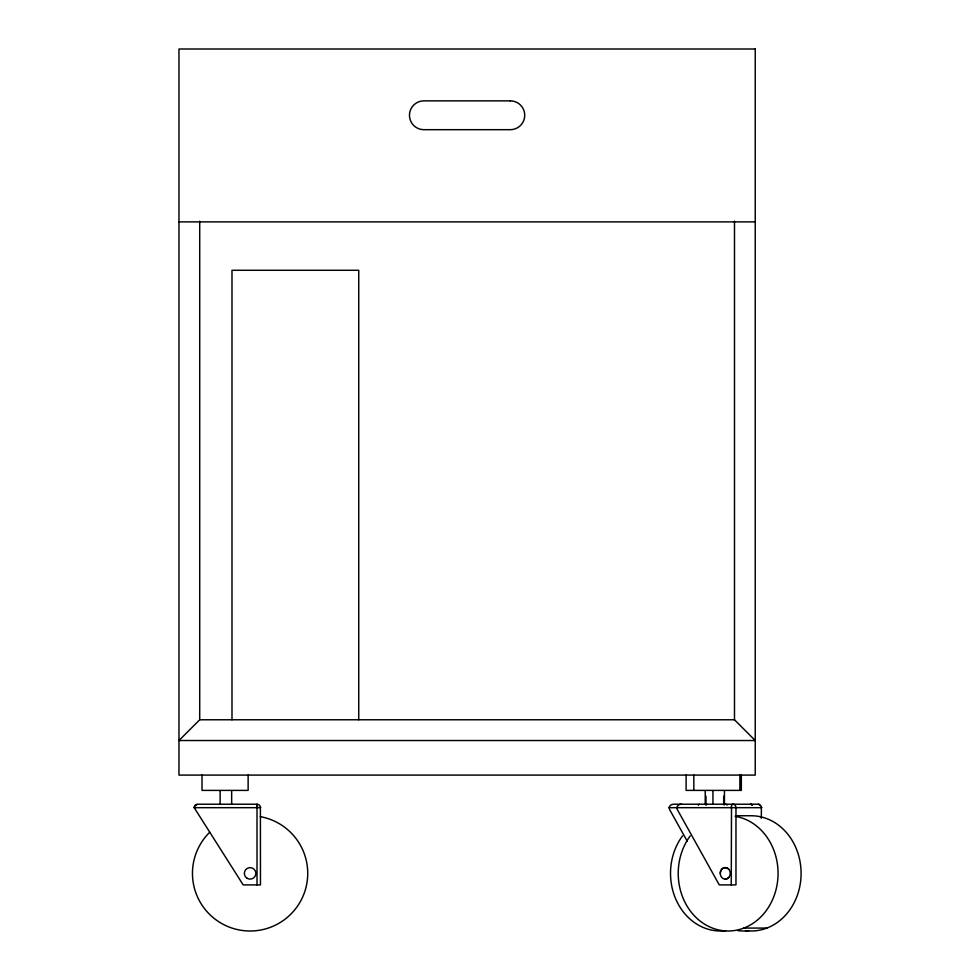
<?xml version="1.0" encoding="UTF-8"?>
<svg xmlns="http://www.w3.org/2000/svg" width="980" height="980" viewBox="0 0 980 980"><rect width="100%" height="100%" fill="white"/><g stroke="black" fill="none" stroke-linecap="round" stroke-linejoin="round"><path stroke-width="1.47" d="M257.005 805.07L257.005 804.225L197.642 804.225L195.204 805.229L194.199 807.679L243.187 884.903L260.472 884.903L260.398 807.055L260.46 807.679L194.199 807.679M761.386 807.055L761.313 818.276M687.274 841.281L669.61 809.554C667.87 806.724 671.08 803.955 673.848 804.225L758.324 804.225A3.454 1.727 90 0 1 759.451 805.07M194.261 807.005L194.457 806.356M731.509 807.055L731.252 884.903M257.275 807.055L257.691 807.545M698.299 805.229L699.193 804.225M706.017 805.229L706.911 804.225M761.546 807.3L761.313 807.679A3.454 2.989 90 0 0 758.324 804.225M257.397 807.116L257.017 807.679L257.642 807.422M194.787 805.756L196.98 804.286M199.712 719.773L178.972 740.525L755.237 740.525L734.486 719.773L199.712 719.773L199.712 221.162M731.778 807.3L731.252 807.679A3.454 1.727 90 0 1 732.979 804.225A3.454 2.989 90 0 1 735.968 807.679L735.968 884.903L719.271 884.903L677.315 809.554C675.575 806.724 678.797 803.955 681.566 804.225M178.972 221.884L755.237 221.884M669.132 807.679L761.779 807.679M735.564 815.752L751.415 815.752A57.624 49.919 -90 0 1 800.476 864.311A57.624 49.919 -90 0 1 766.899 928.072A57.624 49.919 90 0 1 745.56 930.633M690.251 835.867A57.624 49.919 -90 0 0 686.698 905.495A57.624 49.919 -90 0 0 743.857 928.072L766.899 928.072M260.398 807.422L260.46 807.679A3.454 3.454 0 0 0 257.005 804.225L257.017 884.903M741.333 775.094L741.333 790.395L686.11 790.395L686.11 775.094M739.888 775.094L739.888 790.395M734.486 221.162L734.486 719.773M724.453 791.019L724.453 804.225M723.693 796.152L723.693 804.225M712.938 791.019L712.938 804.225M705.992 796.152L705.992 804.225M705.233 791.019L705.233 804.225M693.816 775.094L693.816 790.395M358.741 719.773L358.741 270.284L231.99 270.284L231.99 719.773M248.124 775.094L248.124 790.395L202.015 790.395L202.015 775.094M231.66 790.774L231.66 804.225M220.132 790.774L220.132 804.225M727.234 805.07A3.454 2.989 90 0 0 725.274 804.225A3.454 1.727 90 0 0 724.134 805.07M752.579 805.07A3.454 2.989 90 0 0 750.619 804.225A3.454 1.727 90 0 1 751.746 805.07M725.604 930.694A57.624 49.919 -90 0 1 676.225 900.13A57.624 49.919 -90 0 1 682.533 835.867M748.647 930.694A57.624 49.919 90 0 1 737.854 930.633M720.263 873.376A5.758 4.986 90 0 1 725.261 867.606A5.758 4.986 90 0 1 730.247 873.376A5.758 4.986 90 0 1 725.261 879.134M728.789 877.443A5.758 4.986 -90 0 1 721.733 877.443A5.758 4.986 -90 0 1 721.733 869.297A5.758 4.986 -90 0 1 728.789 869.297M735.098 816.316A57.624 49.919 90 0 1 777.851 868.182A57.624 49.919 90 0 1 743.857 928.072M260.3 816.659A57.624 57.624 0 0 1 303.543 894.948A57.624 57.624 0 0 1 218.062 921.274A57.624 57.624 0 0 1 209.757 832.216M755.237 49L178.972 49L178.972 775.094L755.237 775.094L755.237 49M510.323 100.867L423.887 100.867A14.406 14.406 0 0 0 409.469 115.273A14.406 14.406 0 0 0 423.887 129.679L510.323 129.679A14.406 14.406 0 0 0 524.729 115.273A14.406 14.406 0 0 0 510.323 100.867M247.217 878.362A5.758 5.758 0 0 0 255.866 873.376A5.758 5.758 0 0 0 247.217 868.378A5.758 5.758 0 0 0 247.217 878.362"/></g></svg>
